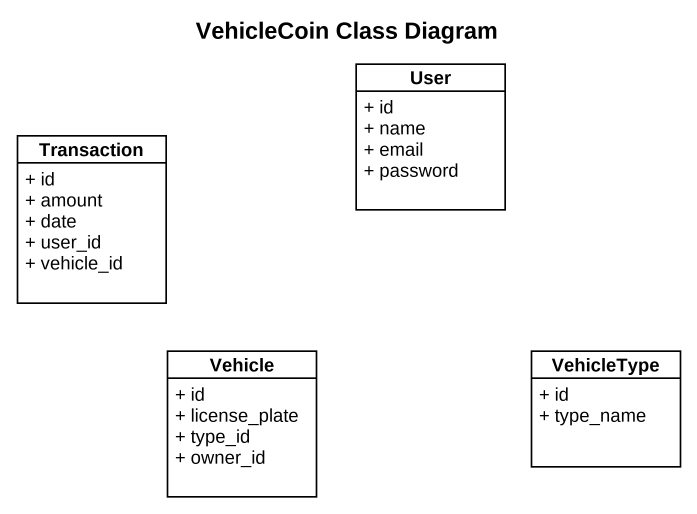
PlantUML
@startuml
title VehicleCoin Class Diagram
hide circle
hide empty members
skinparam classAttributeIconSize 0
class User {
  + id
  + name
  + email
  + password
}
class Transaction {
  + id
  + amount
  + date
  + user_id
  + vehicle_id
}
class Vehicle {
  + id
  + license_plate
  + type_id
  + owner_id
}
class VehicleType {
  + id
  + type_name
}
@enduml
